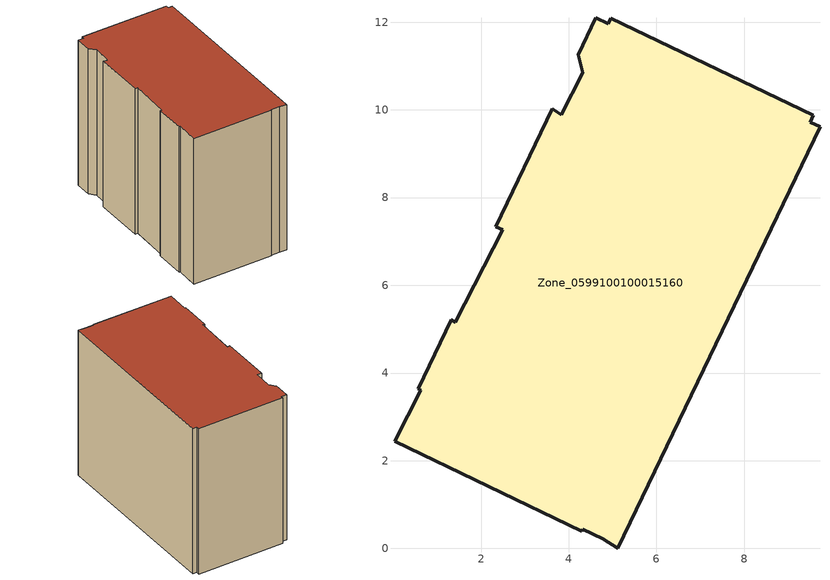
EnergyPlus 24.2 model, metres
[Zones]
Zone_0599100100015160
 floor ground (C_G): 2.34,7.34 3.62,10.03 3.83,9.89 4.32,10.85 4.21,11.26 4.61,12.11 4.9,11.97 4.96,12.09 9.58,9.88 9.5,9.72 9.73,9.61 5.12,0 4.77,0.22 4.32,0.44 4.29,0.4 0.03,2.44 0.62,3.61 0.57,3.64 1.32,5.21 1.41,5.15 2.49,7.27 z0
 wall outside (C_F): 0.57,3.64 0.62,3.61 0.03,2.44 4.29,0.4 4.32,0.44 4.77,0.22 5.12,0 9.73,9.61 9.5,9.72 9.58,9.88 4.96,12.09 4.9,11.97 4.61,12.11 4.21,11.26 4.32,10.85 3.83,9.89 3.62,10.03 2.34,7.34 2.49,7.27 1.41,5.15 1.32,5.21 0.57,3.64 z0:8.95
 roof outside (C_R): 3.62,10.03 2.34,7.34 2.49,7.27 1.41,5.15 1.32,5.21 0.57,3.64 0.62,3.61 0.03,2.44 4.29,0.4 4.32,0.44 4.77,0.22 5.12,0 9.73,9.61 9.5,9.72 9.58,9.88 4.96,12.09 4.9,11.97 4.61,12.11 4.21,11.26 4.32,10.85 3.83,9.89 z8.95
[BUILDING]
Pand.0599100100015160: North Axis=0; Terrain=City; Loads Convergence Tolerance Value=0.04; Temperature Convergence Tolerance Value=0.4; Solar Distribution=FullExterior; Maximum Number of Warmup Days=25; Minimum Number of Warmup Days=1
[Site:Location]
Rotterdam.The.Hague.AP_ZH_NLD Design_Conditions: Latitude=51.96; Longitude=4.45; Time Zone=1; Elevation=-4.5
[SITE:GROUNDTEMPERATURE:BUILDINGSURFACE]
18, 18, 18, 18, 18, 18, 18, 18, 18, 18, 18, 18
[MATERIAL] Thermal Absorptance=0.9; Solar Absorptance=0.7; Visible Absorptance=0.7
Name | Roughness | Thickness | Conductivity | Density | Specific Heat
G.TC.2015-2018 | MediumSmooth | 0.15 | 0.0428571 | 540 | 1210
F.TC.2015-2018 | Rough | 0.3 | 0.0666667 | 1920 | 840
R.TC.2015-2018 | MediumRough | 0.2 | 0.0333333 | 1500 | 1000
[CONSTRUCTION]
C_G: G.TC.2015-2018
C_F: F.TC.2015-2018
C_R: R.TC.2015-2018
[ZONE]
Zone_0599100100015160: Type=1; Multiplier=1; Ceiling Height=Autocalculate; Volume=Autocalculate; Floor Area=autocalculate; Part of Total Floor Area=Yes
[ZONEINFILTRATION:DESIGNFLOWRATE]
Infil_Zone_0599100100015160: Zone or ZoneList or Space or SpaceList=Zone_0599100100015160; Schedule=AlwaysOn; Design Flow Rate Calculation Method=Flow/Area; Flow Rate per Floor Area=0.0015; Constant Term Coefficient=1; Temperature Term Coefficient=0; Velocity Term Coefficient=0; Velocity Squared Term Coefficient=0
[HVACTEMPLATE:ZONE:IDEALLOADSAIRSYSTEM]
Zone_0599100100015160: Maximum Heating Supply Air Temperature=50; Minimum Cooling Supply Air Temperature=13; Maximum Heating Supply Air Humidity Ratio=0.0156; Minimum Cooling Supply Air Humidity Ratio=0.0077; Heating Limit=NoLimit; Cooling Limit=NoLimit; Dehumidification Control Type=ConstantSensibleHeatRatio; Cooling Sensible Heat Ratio=0.7; Dehumidification Setpoint=60; Humidification Control Type=None; Humidification Setpoint=30; Outdoor Air Method=None; Outdoor Air Flow Rate per Person=0.00944; Outdoor Air Flow Rate per Zone Floor Area=0; Outdoor Air Flow Rate per Zone=0; Demand Controlled Ventilation Type=None; Outdoor Air Economizer Type=NoEconomizer; Heat Recovery Type=None; Sensible Heat Recovery Effectiveness=0.7; Latent Heat Recovery Effectiveness=0.65
[ZONECONTROL:THERMOSTAT]
ThermostatControl_Zone_0599100100015160: Zone or ZoneList=Zone_0599100100015160; Control Type Schedule=DualSetpointControlType; Control 1=Thermostat_Zone_0599100100015160; Temperature Difference Between Cutout And Setpoint=0
[THERMOSTATSETPOINT:DUALSETPOINT]
Thermostat_Zone_0599100100015160: Heating Setpoint Temperature Schedule=HeatingSetpoint_Zone_0599100100015160; Cooling Setpoint Temperature Schedule=CoolingSetpoint_Zone_0599100100015160
[SCHEDULE:COMPACT]
HeatingSetpoint_Zone_0599100100015160: Through: 12/31, For: AllDays, Until: 24:00, 21
CoolingSetpoint_Zone_0599100100015160: Through: 12/31, For: AllDays, Until: 24:00, 24
DualSetpointControlType: Through: 12/31, For: AllDays, Until: 24:00, 4
AlwaysOn: Through: 12/31, For: AllDays, Until: 24:00, 1
